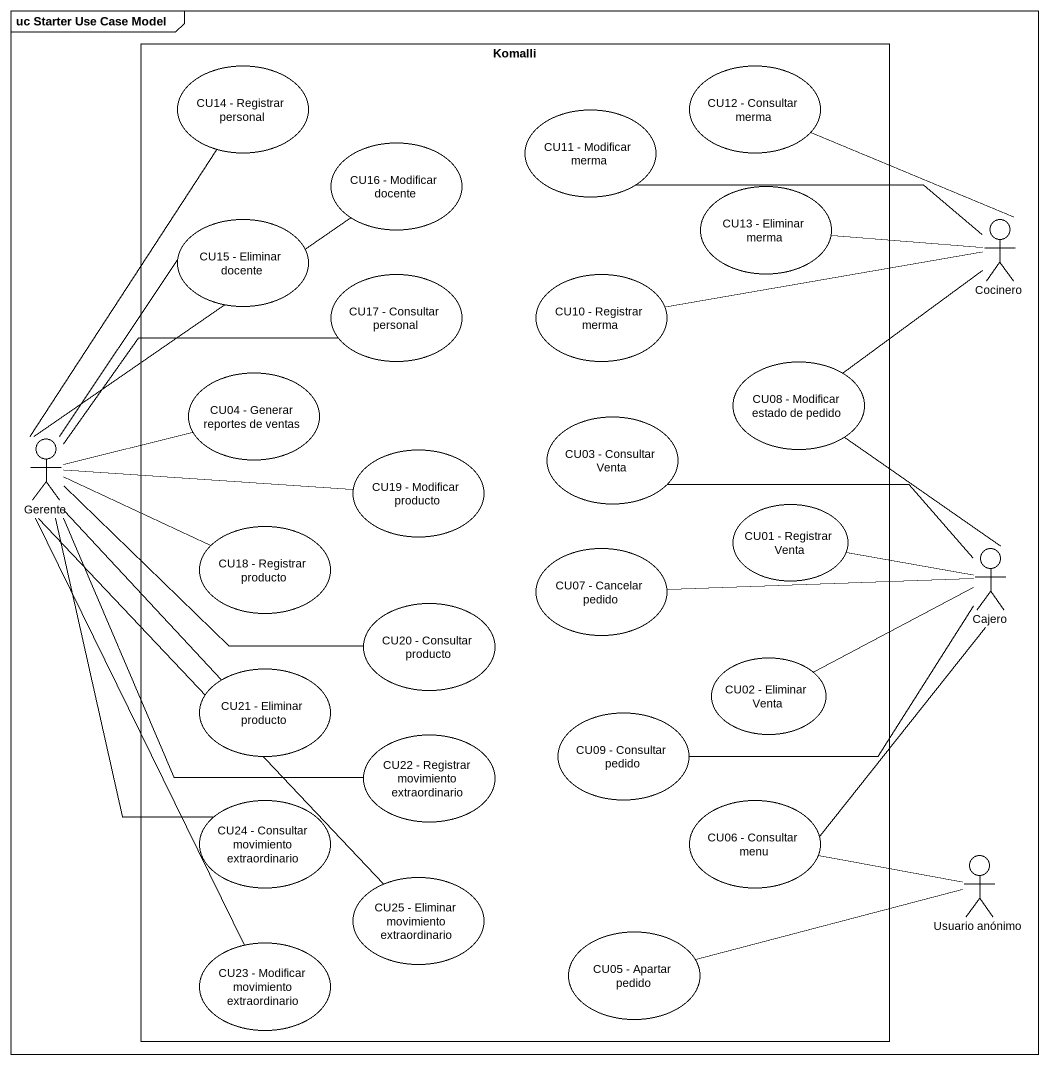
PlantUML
@startuml
mainframe uc Starter Use Case Model
rectangle Komalli {
  usecase "CU14 - Registrar personal" as CU14_Registrar_personal
  usecase "CU12 - Consultar merma" as CU12_Consultar_merma
  usecase "CU16 - Modificar docente" as CU16_Modificar_docente
  usecase "CU11 - Modificar merma" as CU11_Modificar_merma
  usecase "CU13 - Eliminar merma" as CU13_Eliminar_merma
  usecase "CU15 - Eliminar docente" as CU15_Eliminar_docente
  usecase "CU17 - Consultar personal" as CU17_Consultar_personal
  usecase "CU10 - Registrar merma" as CU10_Registrar_merma
  usecase "CU04 - Generar reportes de ventas" as CU04_Generar_reportes_de
  usecase "CU08 - Modificar estado de pedido" as CU08_Modificar_estado_de
  usecase "CU03 - Consultar Venta" as CU03_Consultar_Venta
  usecase "CU19 - Modificar producto" as CU19_Modificar_producto
  usecase "CU18 - Registrar producto" as CU18_Registrar_producto
  usecase "CU01 - Registrar Venta" as CU01_Registrar_Venta
  usecase "CU07 - Cancelar pedido" as CU07_Cancelar_pedido
  usecase "CU20 - Consultar producto" as CU20_Consultar_producto
  usecase "CU21 - Eliminar producto" as CU21_Eliminar_producto
  usecase "CU02 - Eliminar Venta" as CU02_Eliminar_Venta
  usecase "CU22 - Registrar movimiento extraordinario" as CU22_Registrar_movimiento
  usecase "CU09 - Consultar pedido" as CU09_Consultar_pedido
  usecase "CU24 - Consultar movimiento extraordinario" as CU24_Consultar_movimiento
  usecase "CU06 - Consultar menu" as CU06_Consultar_menu
  usecase "CU25 - Eliminar movimiento extraordinario" as CU25_Eliminar_movimiento
  usecase "CU05 - Apartar pedido" as CU05_Apartar_pedido
  usecase "CU23 - Modificar movimiento extraordinario" as CU23_Modificar_movimiento
}
actor Cocinero
actor Gerente
actor Cajero
actor "Usuario anónimo" as Usuario_anónimo
Cocinero -up- CU12_Consultar_merma
Cocinero -left- CU11_Modificar_merma
Cocinero -left- CU13_Eliminar_merma
Cocinero -left- CU10_Registrar_merma
Cocinero -- CU08_Modificar_estado_de
Gerente -up- CU14_Registrar_personal
Gerente -up- CU16_Modificar_docente
Gerente -up- CU15_Eliminar_docente
Gerente -right- CU17_Consultar_personal
Gerente -right- CU04_Generar_reportes_de
Gerente -right- CU19_Modificar_producto
Gerente -right- CU18_Registrar_producto
Gerente -right- CU20_Consultar_producto
Gerente -- CU21_Eliminar_producto
Gerente -- CU22_Registrar_movimiento
Gerente -- CU24_Consultar_movimiento
Gerente -- CU25_Eliminar_movimiento
Cajero -up- CU08_Modificar_estado_de
Cajero -left- CU03_Consultar_Venta
Cajero -left- CU01_Registrar_Venta
Cajero -left- CU07_Cancelar_pedido
Cajero -left- CU02_Eliminar_Venta
Cajero -left- CU09_Consultar_pedido
Cajero -- CU06_Consultar_menu
Usuario_anónimo -left- CU06_Consultar_menu
Usuario_anónimo -left- CU05_Apartar_pedido
CU23_Modificar_movimiento -up- Gerente
@enduml
